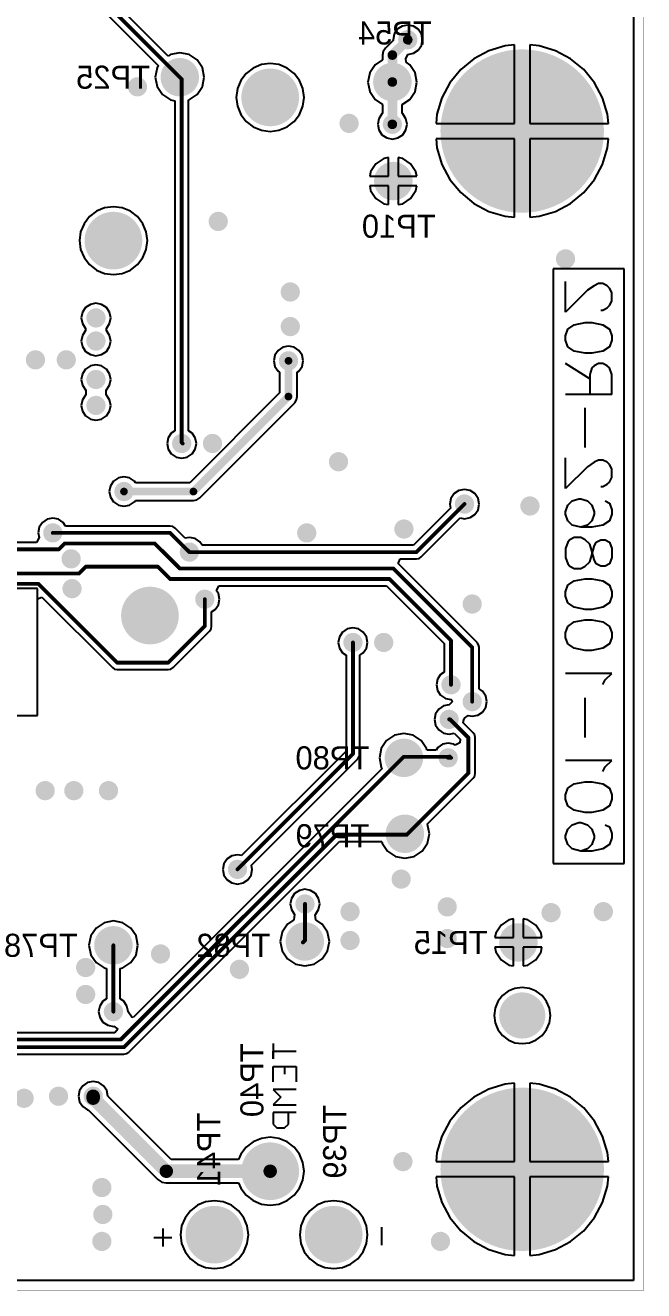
# Model space of a CAD drawing. Extents: x 384 to 458, y 85 to 260.
# Drawn here: x 442.2 to 458.27, y 209.59 to 242.49 of the extents above; entities that cross this region are included whole.
import ezdxf

# ---------------------------------------------------------------- set-up
doc = ezdxf.new("R2010")
doc.units = 0
for name, color, linetype in [('BOTTOMLAYER', 5, 'CONTINUOUS'), ('BOTTOMOVERLAY', 54, 'CONTINUOUS'), ('BOTTOMPASTE', 16, 'CONTINUOUS'), ('MECHANICAL1', 6, 'CONTINUOUS')]:
    doc.layers.add(name, color=color, linetype=linetype)

msp = doc.modelspace()

# ---------------------------------------------------------------- linework, layer by layer
at = {"layer": 'BOTTOMLAYER'}
for p, q in [((458.008, 252.097), (458.008, 209.846)), ((443.221, 243.881), (445.661, 241.441)), ((445.914, 241.693), (443.474, 244.133)), ((451.785, 242.263), (451.755, 242.117)), ((451.867, 242.387), (451.785, 242.263)), ((451.992, 242.47), (451.867, 242.387)), ((452.138, 242.499), (451.992, 242.47)), ((452.284, 242.47), (452.138, 242.499)), ((452.408, 242.387), (452.284, 242.47)), ((452.491, 242.263), (452.408, 242.387)), ((452.52, 242.117), (452.491, 242.263)), ((451.558, 241.897), (451.502, 241.814)), ((451.759, 242.098), (451.558, 241.897)), ((451.755, 242.117), (451.759, 242.098)), ((452.408, 241.846), (452.491, 241.97)), ((452.491, 241.97), (452.52, 242.117)), ((454.672, 241.959), (454.248, 241.83)), ((454.913, 241.983), (454.672, 241.959)), ((454.913, 239.942), (454.913, 241.983)), ((455.554, 241.959), (455.313, 241.983)), ((455.313, 241.983), (455.313, 239.942)), ((455.978, 241.83), (455.554, 241.959)), ((445.969, 241.73), (445.914, 241.693)), ((446.213, 241.779), (445.969, 241.73)), ((446.457, 241.73), (446.213, 241.779)), ((446.663, 241.592), (446.457, 241.73)), ((446.802, 241.385), (446.663, 241.592)), ((451.483, 241.598), (451.287, 241.467)), ((451.502, 241.814), (451.483, 241.717)), ((451.483, 241.717), (451.483, 241.598)), ((452.084, 241.621), (452.138, 241.734)), ((452.093, 241.531), (452.084, 241.621)), ((452.138, 241.734), (452.284, 241.763)), ((452.284, 241.763), (452.408, 241.846)), ((453.857, 241.621), (453.514, 241.34)), ((454.248, 241.83), (453.857, 241.621)), ((456.369, 241.621), (455.978, 241.83)), ((456.712, 241.34), (456.369, 241.621)), ((445.624, 241.385), (445.576, 241.142)), ((445.661, 241.441), (445.624, 241.385)), ((446.85, 241.142), (446.802, 241.385)), ((447.939, 241.241), (447.799, 241.058)), ((448.122, 241.381), (447.939, 241.241)), ((448.334, 241.469), (448.122, 241.381)), ((448.563, 241.499), (448.334, 241.469)), ((448.791, 241.469), (448.563, 241.499)), ((449.004, 241.381), (448.791, 241.469)), ((449.187, 241.241), (449.004, 241.381)), ((449.327, 241.058), (449.187, 241.241)), ((451.149, 241.26), (451.101, 241.017)), ((451.287, 241.467), (451.149, 241.26)), ((452.188, 241.467), (452.093, 241.531)), ((452.327, 241.26), (452.188, 241.467)), ((452.375, 241.017), (452.327, 241.26)), ((453.514, 241.34), (453.233, 240.998)), ((456.993, 240.998), (456.712, 241.34)), ((445.576, 241.142), (445.624, 240.898)), ((445.624, 240.898), (445.762, 240.691)), ((446.663, 240.691), (446.802, 240.898)), ((446.802, 240.898), (446.85, 241.142)), ((447.799, 241.058), (447.71, 240.845)), ((449.415, 240.845), (449.327, 241.058)), ((451.101, 241.017), (451.149, 240.773)), ((452.327, 240.773), (452.375, 241.017)), ((453.233, 240.998), (453.024, 240.607)), ((457.202, 240.607), (456.993, 240.998)), ((445.762, 240.691), (445.969, 240.553)), ((445.969, 240.553), (446.084, 240.53)), ((446.441, 240.55), (446.457, 240.553)), ((446.441, 231.948), (446.441, 240.55)), ((446.457, 240.553), (446.663, 240.691)), ((447.71, 240.845), (447.68, 240.617)), ((447.68, 240.617), (447.71, 240.388)), ((449.445, 240.617), (449.415, 240.845)), ((449.415, 240.388), (449.445, 240.617)), ((451.149, 240.773), (451.287, 240.566)), ((451.287, 240.566), (451.483, 240.435)), ((451.993, 240.435), (452.188, 240.566)), ((452.188, 240.566), (452.327, 240.773)), ((453.024, 240.607), (452.895, 240.183)), ((457.33, 240.183), (457.202, 240.607)), ((446.084, 240.53), (446.084, 231.948)), ((447.71, 240.388), (447.799, 240.175)), ((449.327, 240.175), (449.415, 240.388)), ((451.483, 240.435), (451.483, 240.197)), ((451.993, 240.197), (451.993, 240.435)), ((447.799, 240.175), (447.939, 239.993)), ((447.939, 239.993), (448.122, 239.852)), ((449.004, 239.852), (449.187, 239.993)), ((449.187, 239.993), (449.327, 240.175)), ((451.385, 240.063), (451.356, 239.917)), ((451.356, 239.917), (451.385, 239.77)), ((451.467, 240.187), (451.385, 240.063)), ((451.483, 240.197), (451.467, 240.187)), ((452.008, 240.187), (451.993, 240.197)), ((452.091, 240.063), (452.008, 240.187)), ((452.12, 239.917), (452.091, 240.063)), ((452.091, 239.77), (452.12, 239.917)), ((452.895, 240.183), (452.872, 239.942)), ((452.872, 239.942), (454.913, 239.942)), ((455.313, 239.942), (457.354, 239.942)), ((457.354, 239.942), (457.33, 240.183)), ((448.122, 239.852), (448.334, 239.764)), ((448.334, 239.764), (448.563, 239.734)), ((448.563, 239.734), (448.791, 239.764)), ((448.791, 239.764), (449.004, 239.852)), ((451.385, 239.77), (451.467, 239.646)), ((451.467, 239.646), (451.592, 239.563)), ((451.592, 239.563), (451.738, 239.534)), ((451.738, 239.534), (451.884, 239.563)), ((451.884, 239.563), (452.008, 239.646)), ((452.008, 239.646), (452.091, 239.77)), ((454.913, 239.542), (452.872, 239.542)), ((452.872, 239.542), (452.895, 239.301)), ((452.895, 239.301), (453.024, 238.876)), ((454.913, 237.5), (454.913, 239.542)), ((457.354, 239.542), (455.313, 239.542)), ((455.313, 239.542), (455.313, 237.5)), ((457.202, 238.876), (457.33, 239.301)), ((457.33, 239.301), (457.354, 239.542)), ((451.519, 239.03), (451.312, 238.892)), ((451.638, 239.054), (451.519, 239.03)), ((451.638, 238.567), (451.638, 239.054)), ((452.007, 239.03), (451.888, 239.054)), ((451.888, 239.054), (451.888, 238.567)), ((452.213, 238.892), (452.007, 239.03)), ((451.174, 238.685), (451.15, 238.567)), ((451.312, 238.892), (451.174, 238.685)), ((452.352, 238.685), (452.213, 238.892)), ((452.375, 238.567), (452.352, 238.685)), ((453.024, 238.876), (453.233, 238.486)), ((456.993, 238.486), (457.202, 238.876)), ((451.15, 238.567), (451.638, 238.567)), ((451.638, 238.317), (451.15, 238.317)), ((451.15, 238.317), (451.174, 238.198)), ((451.638, 237.829), (451.638, 238.317)), ((451.888, 238.567), (452.375, 238.567)), ((452.375, 238.317), (451.888, 238.317)), ((451.888, 238.317), (451.888, 237.829)), ((452.352, 238.198), (452.375, 238.317)), ((453.233, 238.486), (453.514, 238.143)), ((456.712, 238.143), (456.993, 238.486)), ((451.174, 238.198), (451.312, 237.991)), ((451.312, 237.991), (451.519, 237.853)), ((452.007, 237.853), (452.213, 237.991)), ((452.213, 237.991), (452.352, 238.198)), ((453.514, 238.143), (453.857, 237.862)), ((456.369, 237.862), (456.712, 238.143)), ((444.047, 237.656), (443.864, 237.516)), ((444.259, 237.744), (444.047, 237.656)), ((444.488, 237.774), (444.259, 237.744)), ((444.716, 237.744), (444.488, 237.774)), ((444.929, 237.656), (444.716, 237.744)), ((445.112, 237.516), (444.929, 237.656)), ((451.519, 237.853), (451.638, 237.829)), ((451.888, 237.829), (452.007, 237.853)), ((453.857, 237.862), (454.248, 237.653)), ((454.248, 237.653), (454.672, 237.524)), ((455.554, 237.524), (455.978, 237.653)), ((455.978, 237.653), (456.369, 237.862)), ((443.724, 237.333), (443.635, 237.12)), ((443.864, 237.516), (443.724, 237.333)), ((445.252, 237.333), (445.112, 237.516)), ((445.34, 237.12), (445.252, 237.333)), ((454.672, 237.524), (454.913, 237.5)), ((455.313, 237.5), (455.554, 237.524)), ((443.635, 237.12), (443.605, 236.892)), ((445.37, 236.892), (445.34, 237.12)), ((443.605, 236.892), (443.635, 236.663)), ((443.635, 236.663), (443.724, 236.45)), ((445.252, 236.45), (445.34, 236.663)), ((445.34, 236.663), (445.37, 236.892)), ((443.724, 236.45), (443.864, 236.268)), ((445.112, 236.268), (445.252, 236.45)), ((443.864, 236.268), (444.047, 236.127)), ((444.047, 236.127), (444.259, 236.039)), ((444.259, 236.039), (444.488, 236.009)), ((444.488, 236.009), (444.716, 236.039)), ((444.716, 236.039), (444.929, 236.127)), ((444.929, 236.127), (445.112, 236.268)), ((457.763, 236.156), (455.913, 236.156)), ((455.913, 236.156), (455.913, 220.692)), ((457.763, 220.692), (457.763, 236.156)), ((456.238, 235.031), (456.238, 235.831)), ((456.981, 235.716), (456.809, 235.602)), ((457.095, 235.773), (456.981, 235.716)), ((457.209, 235.773), (457.095, 235.773)), ((457.323, 235.716), (457.209, 235.773)), ((457.38, 235.659), (457.323, 235.716)), ((457.438, 235.545), (457.38, 235.659)), ((456.809, 235.602), (456.238, 235.031)), ((457.38, 235.202), (457.438, 235.316)), ((457.438, 235.316), (457.438, 235.545)), ((443.682, 235.028), (443.653, 234.882)), ((443.765, 235.152), (443.682, 235.028)), ((443.889, 235.235), (443.765, 235.152)), ((444.035, 235.264), (443.889, 235.235)), ((444.181, 235.235), (444.035, 235.264)), ((444.305, 235.152), (444.181, 235.235)), ((444.388, 235.028), (444.305, 235.152)), ((444.417, 234.882), (444.388, 235.028)), ((457.152, 235.088), (457.209, 235.088)), ((457.209, 235.088), (457.323, 235.145)), ((457.323, 235.145), (457.38, 235.202)), ((443.653, 234.882), (443.682, 234.735)), ((443.682, 234.735), (443.765, 234.611)), ((444.305, 234.611), (444.388, 234.735)), ((444.388, 234.735), (444.417, 234.882)), ((456.295, 234.591), (456.466, 234.705)), ((456.466, 234.705), (456.752, 234.762)), ((456.752, 234.762), (456.923, 234.762)), ((456.923, 234.762), (457.209, 234.705)), ((457.209, 234.705), (457.38, 234.591)), ((443.682, 234.428), (443.653, 234.282)), ((443.765, 234.552), (443.682, 234.428)), ((443.765, 234.611), (443.765, 234.552)), ((444.305, 234.552), (444.305, 234.611)), ((444.388, 234.428), (444.305, 234.552)), ((444.417, 234.282), (444.388, 234.428)), ((456.238, 234.419), (456.295, 234.591)), ((456.238, 234.305), (456.238, 234.419)), ((456.295, 234.134), (456.238, 234.305)), ((457.38, 234.591), (457.438, 234.419)), ((457.438, 234.305), (457.38, 234.134)), ((457.438, 234.419), (457.438, 234.305)), ((443.653, 234.282), (443.682, 234.135)), ((443.682, 234.135), (443.765, 234.011)), ((443.765, 234.011), (443.889, 233.928)), ((444.181, 233.928), (444.305, 234.011)), ((444.305, 234.011), (444.388, 234.135)), ((444.388, 234.135), (444.417, 234.282)), ((448.767, 234.037), (448.685, 233.913)), ((448.892, 234.12), (448.767, 234.037)), ((449.038, 234.149), (448.892, 234.12)), ((449.184, 234.12), (449.038, 234.149)), ((449.308, 234.037), (449.184, 234.12)), ((449.391, 233.913), (449.308, 234.037)), ((456.466, 234.02), (456.295, 234.134)), ((456.752, 233.962), (456.466, 234.02)), ((457.209, 234.02), (456.923, 233.962)), ((457.38, 234.134), (457.209, 234.02)), ((443.889, 233.928), (444.035, 233.899)), ((444.035, 233.664), (443.889, 233.635)), ((444.035, 233.899), (444.181, 233.928)), ((444.181, 233.635), (444.035, 233.664)), ((448.685, 233.913), (448.656, 233.767)), ((448.656, 233.767), (448.685, 233.62)), ((449.42, 233.767), (449.391, 233.913)), ((449.391, 233.62), (449.42, 233.767)), ((456.866, 233.294), (456.238, 233.694)), ((456.923, 233.962), (456.752, 233.962)), ((456.981, 233.637), (456.923, 233.58)), ((457.095, 233.694), (456.981, 233.637)), ((457.209, 233.694), (457.095, 233.694)), ((457.323, 233.637), (457.209, 233.694)), ((457.38, 233.58), (457.323, 233.637)), ((443.682, 233.428), (443.653, 233.282)), ((443.765, 233.552), (443.682, 233.428)), ((443.889, 233.635), (443.765, 233.552)), ((444.305, 233.552), (444.181, 233.635)), ((444.388, 233.428), (444.305, 233.552)), ((444.417, 233.282), (444.388, 233.428)), ((448.685, 233.62), (448.767, 233.496)), ((448.767, 233.496), (448.808, 233.469)), ((448.808, 233.469), (448.808, 232.932)), ((449.267, 233.469), (449.308, 233.496)), ((449.267, 232.837), (449.267, 233.469)), ((449.308, 233.496), (449.391, 233.62)), ((456.923, 233.58), (456.866, 233.408)), ((456.866, 233.408), (456.866, 232.894)), ((457.438, 233.408), (457.38, 233.58)), ((457.438, 232.894), (457.438, 233.408)), ((443.653, 233.282), (443.682, 233.135)), ((443.682, 233.135), (443.765, 233.011)), ((443.765, 233.011), (443.77, 233.008)), ((443.77, 233.008), (443.77, 232.881)), ((444.3, 233.008), (444.305, 233.011)), ((444.3, 232.881), (444.3, 233.008)), ((444.305, 233.011), (444.388, 233.135)), ((444.388, 233.135), (444.417, 233.282)), ((443.682, 232.753), (443.653, 232.607)), ((443.765, 232.877), (443.682, 232.753)), ((443.77, 232.881), (443.765, 232.877)), ((444.305, 232.877), (444.3, 232.881)), ((444.388, 232.753), (444.305, 232.877)), ((444.417, 232.607), (444.388, 232.753)), ((448.808, 232.932), (446.473, 230.596)), ((446.73, 230.204), (449.2, 232.674)), ((449.2, 232.674), (449.25, 232.749)), ((449.25, 232.749), (449.267, 232.837)), ((457.438, 232.894), (456.238, 232.894)), ((443.653, 232.607), (443.682, 232.46)), ((443.682, 232.46), (443.765, 232.336)), ((443.765, 232.336), (443.889, 232.253)), ((444.181, 232.253), (444.305, 232.336)), ((444.305, 232.336), (444.388, 232.46)), ((444.388, 232.46), (444.417, 232.607)), ((456.752, 231.512), (456.752, 232.54)), ((443.889, 232.253), (444.035, 232.224)), ((444.035, 232.224), (444.181, 232.253)), ((445.91, 231.763), (445.881, 231.617)), ((445.992, 231.887), (445.91, 231.763)), ((446.084, 231.948), (445.992, 231.887)), ((446.533, 231.887), (446.441, 231.948)), ((446.616, 231.763), (446.533, 231.887)), ((446.645, 231.617), (446.616, 231.763)), ((445.881, 231.617), (445.91, 231.47)), ((445.91, 231.47), (445.992, 231.346)), ((445.992, 231.346), (446.117, 231.263)), ((446.409, 231.263), (446.533, 231.346)), ((446.533, 231.346), (446.616, 231.47)), ((446.616, 231.47), (446.645, 231.617)), ((446.117, 231.263), (446.263, 231.234)), ((446.263, 231.234), (446.409, 231.263)), ((456.238, 230.443), (456.238, 231.243)), ((456.809, 231.014), (456.238, 230.443)), ((456.981, 231.129), (456.809, 231.014)), ((457.095, 231.186), (456.981, 231.129)), ((457.209, 231.186), (457.095, 231.186)), ((457.323, 231.129), (457.209, 231.186)), ((457.38, 231.072), (457.323, 231.129)), ((457.438, 230.957), (457.38, 231.072)), ((444.617, 230.72), (444.492, 230.637)), ((444.763, 230.749), (444.617, 230.72)), ((444.909, 230.72), (444.763, 230.749)), ((445.033, 230.637), (444.909, 230.72)), ((457.38, 230.615), (457.438, 230.729)), ((457.438, 230.729), (457.438, 230.957)), ((444.41, 230.513), (444.381, 230.367)), ((444.381, 230.367), (444.41, 230.22)), ((444.492, 230.637), (444.41, 230.513)), ((445.061, 230.596), (445.033, 230.637)), ((446.473, 230.596), (445.061, 230.596)), ((453.467, 230.395), (453.342, 230.312)), ((453.613, 230.424), (453.467, 230.395)), ((453.759, 230.395), (453.613, 230.424)), ((453.883, 230.312), (453.759, 230.395)), ((457.152, 230.5), (457.209, 230.5)), ((457.209, 230.5), (457.323, 230.557)), ((457.323, 230.557), (457.38, 230.615)), ((444.41, 230.22), (444.492, 230.096)), ((444.492, 230.096), (444.617, 230.013)), ((444.909, 230.013), (445.033, 230.096)), ((445.033, 230.096), (445.061, 230.137)), ((445.061, 230.137), (446.568, 230.137)), ((446.568, 230.137), (446.656, 230.155)), ((446.656, 230.155), (446.73, 230.204)), ((453.26, 230.188), (453.231, 230.042)), ((453.231, 230.042), (453.252, 229.933)), ((453.342, 230.312), (453.26, 230.188)), ((453.966, 230.188), (453.883, 230.312)), ((453.995, 230.042), (453.966, 230.188)), ((453.966, 229.895), (453.995, 230.042)), ((456.295, 230.009), (456.409, 230.123)), ((456.409, 230.123), (456.581, 230.18)), ((456.581, 230.18), (456.638, 230.18)), ((456.638, 230.18), (456.809, 230.123)), ((456.809, 230.123), (456.923, 230.009)), ((457.266, 230.123), (457.38, 230.066)), ((457.38, 230.066), (457.438, 229.895)), ((444.617, 230.013), (444.763, 229.984)), ((444.763, 229.984), (444.909, 230.013)), ((453.252, 229.933), (452.289, 228.97)), ((453.613, 229.659), (453.759, 229.688)), ((453.759, 229.688), (453.883, 229.771)), ((453.883, 229.771), (453.966, 229.895)), ((456.238, 229.838), (456.295, 230.009)), ((456.238, 229.78), (456.238, 229.838)), ((456.295, 229.609), (456.238, 229.78)), ((456.923, 230.009), (456.981, 229.838)), ((456.981, 229.78), (456.923, 229.609)), ((456.981, 229.838), (456.981, 229.78)), ((457.438, 229.78), (457.38, 229.609)), ((457.438, 229.895), (457.438, 229.78)), ((442.56, 229.438), (442.53, 229.292)), ((442.642, 229.562), (442.56, 229.438)), ((442.767, 229.645), (442.642, 229.562)), ((442.913, 229.674), (442.767, 229.645)), ((443.059, 229.645), (442.913, 229.674)), ((443.183, 229.562), (443.059, 229.645)), ((443.245, 229.47), (443.183, 229.562)), ((445.963, 229.47), (443.245, 229.47)), ((446.031, 229.456), (445.963, 229.47)), ((446.089, 229.418), (446.031, 229.456)), ((446.354, 229.152), (446.089, 229.418)), ((452.489, 228.665), (453.504, 229.681)), ((453.504, 229.681), (453.613, 229.659)), ((456.409, 229.495), (456.295, 229.609)), ((456.638, 229.438), (456.409, 229.495)), ((456.809, 229.495), (456.638, 229.438)), ((456.923, 229.438), (456.638, 229.438)), ((456.923, 229.609), (456.809, 229.495)), ((457.209, 229.495), (456.923, 229.438)), ((457.38, 229.609), (457.209, 229.495)), ((442.486, 229.044), (441.638, 229.044)), ((442.555, 229.171), (442.486, 229.044)), ((442.53, 229.292), (442.555, 229.171)), ((446.463, 229.174), (446.354, 229.152)), ((446.609, 229.145), (446.463, 229.174)), ((446.733, 229.062), (446.609, 229.145)), ((446.795, 228.97), (446.733, 229.062)), ((456.295, 229.055), (456.238, 228.883)), ((456.352, 229.112), (456.295, 229.055)), ((456.466, 229.169), (456.352, 229.112)), ((456.638, 229.169), (456.466, 229.169)), ((456.752, 229.112), (456.638, 229.169)), ((456.866, 228.998), (456.752, 229.112)), ((456.981, 228.941), (457.038, 229.055)), ((457.038, 229.055), (457.152, 229.112)), ((457.152, 229.112), (457.266, 229.112)), ((457.266, 229.112), (457.38, 229.055)), ((457.38, 229.055), (457.438, 228.883)), ((452.289, 228.97), (446.795, 228.97)), ((456.238, 228.883), (456.238, 228.655)), ((456.923, 228.826), (456.866, 228.998)), ((456.866, 228.541), (456.923, 228.712)), ((456.923, 228.712), (456.981, 228.941)), ((456.981, 228.598), (456.923, 228.826)), ((457.438, 228.883), (457.438, 228.655)), ((451.896, 228.486), (451.898, 228.514)), ((453.939, 226.443), (451.896, 228.486)), ((451.898, 228.514), (451.937, 228.613)), ((451.937, 228.613), (452.363, 228.613)), ((452.363, 228.613), (452.431, 228.627)), ((452.431, 228.627), (452.489, 228.665)), ((456.238, 228.655), (456.295, 228.484)), ((456.295, 228.484), (456.352, 228.426)), ((456.352, 228.426), (456.466, 228.369)), ((456.638, 228.369), (456.752, 228.426)), ((456.752, 228.426), (456.866, 228.541)), ((457.038, 228.484), (456.981, 228.598)), ((457.152, 228.426), (457.038, 228.484)), ((457.266, 228.426), (457.152, 228.426)), ((457.38, 228.484), (457.266, 228.426)), ((457.438, 228.655), (457.38, 228.484)), ((456.295, 227.929), (456.466, 228.044)), ((456.466, 228.369), (456.638, 228.369)), ((456.466, 228.044), (456.752, 228.101)), ((456.752, 228.101), (456.923, 228.101)), ((456.923, 228.101), (457.209, 228.044)), ((457.209, 228.044), (457.38, 227.929)), ((442.513, 227.842), (440.313, 227.842)), ((442.513, 224.542), (442.513, 227.842)), ((447.167, 227.786), (447.23, 227.913)), ((447.216, 227.713), (447.167, 227.786)), ((447.245, 227.567), (447.216, 227.713)), ((447.23, 227.913), (451.589, 227.913)), ((451.589, 227.913), (453.084, 226.418)), ((456.238, 227.758), (456.295, 227.929)), ((456.238, 227.644), (456.238, 227.758)), ((457.38, 227.929), (457.438, 227.758)), ((457.438, 227.758), (457.438, 227.644)), ((442.513, 227.573), (442.63, 227.622)), ((442.513, 224.542), (442.513, 227.573)), ((442.63, 227.622), (444.462, 225.79)), ((447.133, 227.296), (447.216, 227.42)), ((447.216, 227.42), (447.245, 227.567)), ((456.295, 227.472), (456.238, 227.644)), ((456.466, 227.358), (456.295, 227.472)), ((457.38, 227.472), (457.209, 227.358)), ((457.438, 227.644), (457.38, 227.472)), ((447.041, 227.235), (447.133, 227.296)), ((447.041, 226.867), (447.041, 227.235)), ((456.752, 227.301), (456.466, 227.358)), ((456.923, 227.301), (456.752, 227.301)), ((457.209, 227.358), (456.923, 227.301)), ((446.039, 225.79), (446.989, 226.74)), ((446.989, 226.74), (447.028, 226.798)), ((446.989, 226.74), (446.989, 226.74)), ((447.028, 226.798), (447.041, 226.867)), ((450.567, 226.795), (450.442, 226.712)), ((450.713, 226.824), (450.567, 226.795)), ((450.859, 226.795), (450.713, 226.824)), ((450.983, 226.712), (450.859, 226.795)), ((456.238, 226.69), (456.295, 226.861)), ((456.295, 226.861), (456.466, 226.975)), ((456.466, 226.975), (456.752, 227.032)), ((456.752, 227.032), (456.923, 227.032)), ((456.923, 227.032), (457.209, 226.975)), ((457.209, 226.975), (457.38, 226.861)), ((457.38, 226.861), (457.438, 226.69)), ((450.36, 226.588), (450.33, 226.442)), ((450.33, 226.442), (450.36, 226.295)), ((450.442, 226.712), (450.36, 226.588)), ((451.066, 226.588), (450.983, 226.712)), ((451.095, 226.442), (451.066, 226.588)), ((451.066, 226.295), (451.095, 226.442)), ((453.084, 226.418), (453.084, 225.673)), ((453.978, 226.385), (453.939, 226.443)), ((456.238, 226.575), (456.238, 226.69)), ((456.295, 226.404), (456.238, 226.575)), ((456.466, 226.29), (456.295, 226.404)), ((457.38, 226.404), (457.209, 226.29)), ((457.438, 226.575), (457.38, 226.404)), ((457.438, 226.69), (457.438, 226.575)), ((450.36, 226.295), (450.442, 226.171)), ((450.442, 226.171), (450.534, 226.11)), ((450.534, 226.11), (450.534, 223.616)), ((450.891, 226.11), (450.983, 226.171)), ((450.891, 223.542), (450.891, 226.11)), ((450.983, 226.171), (451.066, 226.295)), ((453.991, 226.317), (453.978, 226.385)), ((453.991, 225.236), (453.991, 226.317)), ((456.752, 226.233), (456.466, 226.29)), ((456.923, 226.233), (456.752, 226.233)), ((457.209, 226.29), (456.923, 226.233)), ((444.462, 225.79), (444.52, 225.752)), ((444.52, 225.752), (444.588, 225.738)), ((444.588, 225.738), (445.913, 225.738)), ((445.913, 225.738), (445.981, 225.752)), ((445.981, 225.752), (446.039, 225.79)), ((452.91, 225.488), (452.881, 225.342)), ((452.992, 225.612), (452.91, 225.488)), ((453.084, 225.673), (452.992, 225.612)), ((457.438, 225.638), (456.238, 225.638)), ((457.209, 225.353), (457.266, 225.467)), ((457.266, 225.467), (457.438, 225.638)), ((452.881, 225.342), (452.91, 225.195)), ((452.91, 225.195), (452.992, 225.071)), ((454.083, 225.174), (453.991, 225.236)), ((454.166, 225.05), (454.083, 225.174)), ((453.067, 224.795), (452.942, 224.712)), ((452.992, 225.071), (453.117, 224.988)), ((453.213, 224.824), (453.067, 224.795)), ((453.117, 224.988), (453.263, 224.959)), ((453.297, 224.903), (453.213, 224.824)), ((453.263, 224.959), (453.297, 224.903)), ((454.083, 224.634), (454.166, 224.758)), ((454.195, 224.904), (454.166, 225.05)), ((454.166, 224.758), (454.195, 224.904)), ((456.752, 223.97), (456.752, 224.999)), ((440.613, 224.542), (442.513, 224.542)), ((440.613, 224.542), (442.513, 224.542)), ((452.86, 224.588), (452.83, 224.442)), ((452.83, 224.442), (452.86, 224.295)), ((452.942, 224.712), (452.86, 224.588)), ((453.578, 224.354), (453.595, 224.442)), ((453.594, 224.446), (453.616, 224.478)), ((453.595, 224.442), (453.594, 224.446)), ((453.616, 224.478), (453.704, 224.543)), ((453.704, 224.543), (453.813, 224.522)), ((453.813, 224.522), (453.959, 224.551)), ((453.959, 224.551), (454.083, 224.634)), ((452.86, 224.295), (452.942, 224.171)), ((452.942, 224.171), (453.067, 224.088)), ((453.839, 224.093), (453.578, 224.354)), ((453.878, 224.035), (453.839, 224.093)), ((451.587, 223.892), (451.449, 223.685)), ((451.794, 224.03), (451.587, 223.892)), ((452.038, 224.079), (451.794, 224.03)), ((452.282, 224.03), (452.038, 224.079)), ((452.488, 223.892), (452.282, 224.03)), ((452.627, 223.685), (452.488, 223.892)), ((453.042, 223.795), (452.917, 223.712)), ((453.188, 223.824), (453.042, 223.795)), ((453.067, 224.088), (453.213, 224.059)), ((453.334, 223.795), (453.188, 223.824)), ((453.213, 224.059), (453.342, 224.085)), ((453.369, 223.772), (453.334, 223.795)), ((453.342, 224.085), (453.503, 223.925)), ((453.492, 223.831), (453.369, 223.772)), ((453.503, 223.925), (453.492, 223.831)), ((453.891, 223.967), (453.878, 224.035)), ((453.891, 223.042), (453.891, 223.967)), ((450.534, 223.616), (447.821, 220.902)), ((450.839, 223.415), (450.878, 223.473)), ((450.878, 223.473), (450.891, 223.542)), ((451.449, 223.685), (451.401, 223.442)), ((451.401, 223.442), (451.449, 223.198)), ((452.635, 223.645), (452.627, 223.685)), ((452.873, 223.645), (452.635, 223.645)), ((452.917, 223.712), (452.873, 223.645)), ((451.473, 223.162), (445.003, 216.692)), ((448.074, 220.65), (450.839, 223.415)), ((451.449, 223.198), (451.473, 223.162)), ((457.438, 223.376), (456.238, 223.376)), ((457.209, 223.09), (457.266, 223.205)), ((457.266, 223.205), (457.438, 223.376)), ((452.645, 221.721), (453.839, 222.915)), ((453.839, 222.915), (453.878, 222.973)), ((453.878, 222.973), (453.891, 223.042)), ((456.466, 222.765), (456.752, 222.822)), ((456.752, 222.822), (456.923, 222.822)), ((456.923, 222.822), (457.209, 222.765)), ((456.238, 222.479), (456.295, 222.651)), ((456.238, 222.365), (456.238, 222.479)), ((456.295, 222.651), (456.466, 222.765)), ((457.209, 222.765), (457.38, 222.651)), ((457.38, 222.651), (457.438, 222.479)), ((457.438, 222.479), (457.438, 222.365)), ((456.295, 222.194), (456.238, 222.365)), ((456.466, 222.079), (456.295, 222.194)), ((457.38, 222.194), (457.209, 222.079)), ((457.438, 222.365), (457.38, 222.194)), ((456.752, 222.022), (456.466, 222.079)), ((456.923, 222.022), (456.752, 222.022)), ((457.209, 222.079), (456.923, 222.022)), ((452.652, 221.71), (452.645, 221.721)), ((452.7, 221.467), (452.652, 221.71)), ((452.652, 221.223), (452.7, 221.467)), ((456.238, 221.417), (456.295, 221.588)), ((456.295, 221.588), (456.409, 221.702)), ((456.409, 221.702), (456.581, 221.759)), ((456.581, 221.759), (456.638, 221.759)), ((456.638, 221.759), (456.809, 221.702)), ((456.809, 221.702), (456.923, 221.588)), ((456.923, 221.588), (456.981, 221.417)), ((457.266, 221.702), (457.38, 221.645)), ((457.38, 221.645), (457.438, 221.474)), ((457.438, 221.474), (457.438, 221.359)), ((444.889, 215.79), (450.362, 221.263)), ((450.362, 221.263), (451.466, 221.263)), ((451.466, 221.263), (451.474, 221.223)), ((451.474, 221.223), (451.612, 221.016)), ((452.513, 221.016), (452.652, 221.223)), ((456.238, 221.359), (456.238, 221.417)), ((456.295, 221.188), (456.238, 221.359)), ((456.409, 221.074), (456.295, 221.188)), ((456.923, 221.188), (456.809, 221.074)), ((456.981, 221.359), (456.923, 221.188)), ((456.981, 221.417), (456.981, 221.359)), ((457.38, 221.188), (457.209, 221.074)), ((457.438, 221.359), (457.38, 221.188)), ((447.442, 220.812), (447.36, 220.688)), ((447.567, 220.895), (447.442, 220.812)), ((447.713, 220.924), (447.567, 220.895)), ((447.821, 220.902), (447.713, 220.924)), ((451.612, 221.016), (451.819, 220.878)), ((451.819, 220.878), (452.063, 220.829)), ((452.063, 220.829), (452.307, 220.878)), ((452.307, 220.878), (452.513, 221.016)), ((456.638, 221.017), (456.409, 221.074)), ((456.809, 221.074), (456.638, 221.017)), ((456.923, 221.017), (456.638, 221.017)), ((457.209, 221.074), (456.923, 221.017)), ((447.36, 220.688), (447.33, 220.542)), ((447.33, 220.542), (447.36, 220.395)), ((448.066, 220.395), (448.095, 220.542)), ((448.095, 220.542), (448.074, 220.65)), ((455.913, 220.692), (457.763, 220.692)), ((447.36, 220.395), (447.442, 220.271)), ((447.442, 220.271), (447.567, 220.188)), ((447.567, 220.188), (447.713, 220.159)), ((447.713, 220.159), (447.859, 220.188)), ((447.859, 220.188), (447.983, 220.271)), ((447.983, 220.271), (448.066, 220.395)), ((449.197, 219.912), (449.114, 219.788)), ((449.321, 219.995), (449.197, 219.912)), ((449.467, 220.024), (449.321, 219.995)), ((449.613, 219.995), (449.467, 220.024)), ((449.737, 219.912), (449.613, 219.995)), ((449.82, 219.788), (449.737, 219.912)), ((449.114, 219.788), (449.085, 219.642)), ((449.085, 219.642), (449.114, 219.495)), ((449.114, 219.495), (449.197, 219.371)), ((449.737, 219.371), (449.82, 219.495)), ((449.849, 219.642), (449.82, 219.788)), ((449.82, 219.495), (449.849, 219.642)), ((444.488, 219.204), (444.244, 219.155)), ((444.732, 219.155), (444.488, 219.204)), ((449.18, 219.229), (449.012, 219.117)), ((449.197, 219.368), (449.18, 219.229)), ((449.197, 219.371), (449.197, 219.368)), ((449.735, 219.363), (449.737, 219.371)), ((449.75, 219.227), (449.735, 219.363)), ((449.913, 219.117), (449.75, 219.227)), ((454.769, 219.23), (454.562, 219.092)), ((454.888, 219.254), (454.769, 219.23)), ((454.888, 218.767), (454.888, 219.254)), ((455.257, 219.23), (455.138, 219.254)), ((455.138, 219.254), (455.138, 218.767)), ((455.463, 219.092), (455.257, 219.23)), ((444.037, 219.017), (443.899, 218.81)), ((444.244, 219.155), (444.037, 219.017)), ((444.938, 219.017), (444.732, 219.155)), ((445.077, 218.81), (444.938, 219.017)), ((448.874, 218.91), (448.826, 218.667)), ((449.012, 219.117), (448.874, 218.91)), ((450.052, 218.91), (449.913, 219.117)), ((450.1, 218.667), (450.052, 218.91)), ((454.424, 218.885), (454.4, 218.767)), ((454.562, 219.092), (454.424, 218.885)), ((455.602, 218.885), (455.463, 219.092)), ((455.625, 218.767), (455.602, 218.885)), ((443.899, 218.81), (443.851, 218.567)), ((443.851, 218.567), (443.899, 218.323)), ((445.125, 218.567), (445.077, 218.81)), ((445.077, 218.323), (445.125, 218.567)), ((448.826, 218.667), (448.874, 218.423)), ((450.052, 218.423), (450.1, 218.667)), ((454.4, 218.767), (454.888, 218.767)), ((454.888, 218.517), (454.4, 218.517)), ((454.4, 218.517), (454.424, 218.398)), ((454.888, 218.029), (454.888, 218.517)), ((455.138, 218.767), (455.625, 218.767)), ((455.625, 218.517), (455.138, 218.517)), ((455.138, 218.517), (455.138, 218.029)), ((455.602, 218.398), (455.625, 218.517)), ((443.899, 218.323), (444.037, 218.116)), ((444.938, 218.116), (445.077, 218.323)), ((448.874, 218.423), (449.012, 218.216)), ((449.012, 218.216), (449.219, 218.078)), ((449.707, 218.078), (449.913, 218.216)), ((449.913, 218.216), (450.052, 218.423)), ((454.424, 218.398), (454.562, 218.191)), ((454.562, 218.191), (454.769, 218.053)), ((455.257, 218.053), (455.463, 218.191)), ((455.463, 218.191), (455.602, 218.398)), ((444.037, 218.116), (444.244, 217.978)), ((444.244, 217.978), (444.309, 217.965)), ((444.309, 217.965), (444.309, 217.173)), ((444.666, 217.965), (444.732, 217.978)), ((444.666, 217.173), (444.666, 217.965)), ((444.732, 217.978), (444.938, 218.116)), ((449.219, 218.078), (449.463, 218.029)), ((449.463, 218.029), (449.707, 218.078)), ((454.769, 218.053), (454.888, 218.029)), ((455.138, 218.029), (455.257, 218.053)), ((454.596, 217.259), (454.48, 217.107)), ((454.747, 217.375), (454.596, 217.259)), ((454.924, 217.448), (454.747, 217.375)), ((455.113, 217.473), (454.924, 217.448)), ((455.302, 217.448), (455.113, 217.473)), ((455.478, 217.375), (455.302, 217.448)), ((455.63, 217.259), (455.478, 217.375)), ((455.746, 217.107), (455.63, 217.259)), ((444.135, 216.988), (444.105, 216.842)), ((444.217, 217.112), (444.135, 216.988)), ((444.309, 217.173), (444.217, 217.112)), ((444.758, 217.112), (444.666, 217.173)), ((444.841, 216.988), (444.758, 217.112)), ((444.87, 216.842), (444.841, 216.988)), ((454.407, 216.931), (454.382, 216.742)), ((454.48, 217.107), (454.407, 216.931)), ((455.819, 216.931), (455.746, 217.107)), ((455.844, 216.742), (455.819, 216.931)), ((444.105, 216.842), (444.135, 216.695)), ((444.135, 216.695), (444.217, 216.571)), ((444.217, 216.571), (444.342, 216.488)), ((444.868, 216.833), (444.87, 216.842)), ((444.971, 216.695), (444.868, 216.833)), ((445.003, 216.692), (444.971, 216.695)), ((454.382, 216.742), (454.407, 216.552)), ((454.407, 216.552), (454.48, 216.376)), ((455.746, 216.376), (455.819, 216.552)), ((455.819, 216.552), (455.844, 216.742)), ((444.521, 216.295), (440.462, 216.295)), ((444.342, 216.488), (444.488, 216.459)), ((444.488, 216.459), (444.497, 216.461)), ((444.497, 216.461), (444.602, 216.383)), ((444.602, 216.383), (444.521, 216.295)), ((454.48, 216.376), (454.596, 216.225)), ((454.596, 216.225), (454.747, 216.108)), ((455.478, 216.108), (455.63, 216.225)), ((455.63, 216.225), (455.746, 216.376)), ((454.747, 216.108), (454.924, 216.035)), ((454.924, 216.035), (455.113, 216.01)), ((455.113, 216.01), (455.302, 216.035)), ((455.302, 216.035), (455.478, 216.108)), ((440.263, 215.738), (444.763, 215.738)), ((444.763, 215.738), (444.831, 215.752)), ((444.831, 215.752), (444.889, 215.79)), ((443.692, 214.912), (443.61, 214.788)), ((443.817, 214.995), (443.692, 214.912)), ((443.963, 215.024), (443.817, 214.995)), ((444.109, 214.995), (443.963, 215.024)), ((444.233, 214.912), (444.109, 214.995)), ((444.316, 214.788), (444.233, 214.912)), ((454.672, 214.959), (454.248, 214.83)), ((454.913, 214.983), (454.672, 214.959)), ((454.913, 212.942), (454.913, 214.983)), ((455.554, 214.959), (455.313, 214.983)), ((455.313, 214.983), (455.313, 212.942)), ((455.978, 214.83), (455.554, 214.959)), ((443.61, 214.788), (443.58, 214.642)), ((443.58, 214.642), (443.61, 214.495)), ((444.345, 214.642), (444.316, 214.788)), ((445.99, 212.997), (444.345, 214.642)), ((453.857, 214.621), (453.514, 214.34)), ((454.248, 214.83), (453.857, 214.621)), ((456.369, 214.621), (455.978, 214.83)), ((456.712, 214.34), (456.369, 214.621)), ((443.61, 214.495), (443.692, 214.371)), ((443.692, 214.371), (443.817, 214.288)), ((443.817, 214.288), (443.838, 214.284)), ((443.838, 214.284), (445.647, 212.475)), ((453.514, 214.34), (453.233, 213.998)), ((456.993, 213.998), (456.712, 214.34)), ((453.233, 213.998), (453.024, 213.607)), ((457.202, 213.607), (456.993, 213.998)), ((448.563, 213.574), (448.334, 213.544)), ((448.791, 213.544), (448.563, 213.574)), ((453.024, 213.607), (452.895, 213.183)), ((457.33, 213.183), (457.202, 213.607)), ((447.939, 213.316), (447.799, 213.133)), ((448.122, 213.456), (447.939, 213.316)), ((448.334, 213.544), (448.122, 213.456)), ((449.004, 213.456), (448.791, 213.544)), ((449.187, 213.316), (449.004, 213.456)), ((449.327, 213.133), (449.187, 213.316)), ((447.742, 212.997), (445.99, 212.997)), ((447.799, 213.133), (447.742, 212.997)), ((449.415, 212.92), (449.327, 213.133)), ((449.445, 212.692), (449.415, 212.92)), ((452.895, 213.183), (452.872, 212.942)), ((452.872, 212.942), (454.913, 212.942)), ((455.313, 212.942), (457.354, 212.942)), ((457.354, 212.942), (457.33, 213.183)), ((449.415, 212.463), (449.445, 212.692)), ((445.647, 212.475), (445.746, 212.409)), ((445.746, 212.409), (445.863, 212.386)), ((445.863, 212.386), (447.742, 212.386)), ((447.742, 212.386), (447.799, 212.25)), ((447.799, 212.25), (447.939, 212.068)), ((449.187, 212.068), (449.327, 212.25)), ((449.327, 212.25), (449.415, 212.463)), ((454.913, 212.542), (452.872, 212.542)), ((452.872, 212.542), (452.895, 212.301)), ((452.895, 212.301), (453.024, 211.876)), ((454.913, 210.5), (454.913, 212.542)), ((457.354, 212.542), (455.313, 212.542)), ((455.313, 212.542), (455.313, 210.5)), ((457.202, 211.876), (457.33, 212.301)), ((457.33, 212.301), (457.354, 212.542)), ((447.113, 211.924), (446.884, 211.894)), ((447.341, 211.894), (447.113, 211.924)), ((447.939, 212.068), (448.122, 211.927)), ((448.122, 211.927), (448.334, 211.839)), ((448.791, 211.839), (449.004, 211.927)), ((449.004, 211.927), (449.187, 212.068)), ((450.213, 211.924), (449.984, 211.894)), ((450.441, 211.894), (450.213, 211.924)), ((446.489, 211.666), (446.349, 211.483)), ((446.672, 211.806), (446.489, 211.666)), ((446.884, 211.894), (446.672, 211.806)), ((447.554, 211.806), (447.341, 211.894)), ((447.737, 211.666), (447.554, 211.806)), ((447.877, 211.483), (447.737, 211.666)), ((448.334, 211.839), (448.563, 211.809)), ((448.563, 211.809), (448.791, 211.839)), ((449.589, 211.666), (449.449, 211.483)), ((449.772, 211.806), (449.589, 211.666)), ((449.984, 211.894), (449.772, 211.806)), ((450.654, 211.806), (450.441, 211.894)), ((450.837, 211.666), (450.654, 211.806)), ((450.977, 211.483), (450.837, 211.666)), ((453.024, 211.876), (453.233, 211.486)), ((456.993, 211.486), (457.202, 211.876)), ((446.26, 211.27), (446.23, 211.042)), ((446.349, 211.483), (446.26, 211.27)), ((447.965, 211.27), (447.877, 211.483)), ((447.995, 211.042), (447.965, 211.27)), ((449.36, 211.27), (449.33, 211.042)), ((449.449, 211.483), (449.36, 211.27)), ((451.065, 211.27), (450.977, 211.483)), ((451.095, 211.042), (451.065, 211.27)), ((453.233, 211.486), (453.514, 211.143)), ((456.712, 211.143), (456.993, 211.486)), ((446.23, 211.042), (446.26, 210.813)), ((447.965, 210.813), (447.995, 211.042)), ((449.33, 211.042), (449.36, 210.813)), ((451.065, 210.813), (451.095, 211.042)), ((453.514, 211.143), (453.857, 210.862)), ((456.369, 210.862), (456.712, 211.143)), ((446.26, 210.813), (446.349, 210.6)), ((447.877, 210.6), (447.965, 210.813)), ((449.36, 210.813), (449.449, 210.6)), ((450.977, 210.6), (451.065, 210.813)), ((453.857, 210.862), (454.248, 210.653)), ((454.248, 210.653), (454.672, 210.524)), ((455.554, 210.524), (455.978, 210.653)), ((455.978, 210.653), (456.369, 210.862)), ((446.349, 210.6), (446.489, 210.418)), ((446.489, 210.418), (446.672, 210.277)), ((446.672, 210.277), (446.884, 210.189)), ((447.341, 210.189), (447.554, 210.277)), ((447.554, 210.277), (447.737, 210.418)), ((447.737, 210.418), (447.877, 210.6)), ((449.449, 210.6), (449.589, 210.418)), ((449.589, 210.418), (449.772, 210.277)), ((449.772, 210.277), (449.984, 210.189)), ((450.441, 210.189), (450.654, 210.277)), ((450.654, 210.277), (450.837, 210.418)), ((450.837, 210.418), (450.977, 210.6)), ((454.672, 210.524), (454.913, 210.5)), ((455.313, 210.5), (455.554, 210.524)), ((446.884, 210.189), (447.113, 210.159)), ((447.113, 210.159), (447.341, 210.189)), ((449.984, 210.189), (450.213, 210.159)), ((450.213, 210.159), (450.441, 210.189)), ((458.008, 209.846), (438.74, 209.846))]:
    msp.add_line(p, q, dxfattribs=at)
for points, const_width in [([(443.113, 244.242), (446.213, 241.142)], 0.1), ([(451.738, 241.717), (452.138, 242.117)], 0.25), ([(451.738, 241.017), (451.738, 241.717)], 0.25), ([(446.213, 241.142), (446.263, 241.092)], 0.1), ([(446.263, 231.642), (446.263, 241.092)], 0.1), ([(451.738, 239.917), (451.738, 241.017)], 0.25), ([(449.038, 232.837), (449.038, 233.767)], 0.2), ([(446.568, 230.367), (449.038, 232.837)], 0.2), ([(446.263, 231.642), (446.288, 231.617)], 0.1), ([(444.763, 230.367), (446.568, 230.367)], 0.2), ([(452.363, 228.792), (453.613, 230.042)], 0.1), ([(442.913, 229.292), (445.963, 229.292)], 0.1), ([(443.071, 228.865), (443.224, 229.017)], 0.1), ([(443.224, 229.017), (445.562, 229.017)], 0.1), ([(445.562, 229.017), (446.213, 228.367)], 0.1), ([(445.963, 229.292), (446.463, 228.792)], 0.1), ([(441.564, 228.865), (443.071, 228.865)], 0.1), ([(446.463, 228.792), (452.363, 228.792)], 0.1), ([(443.594, 228.237), (443.768, 228.412)], 0.1), ([(443.768, 228.412), (445.643, 228.412)], 0.1), ([(445.643, 228.412), (445.963, 228.092)], 0.1), ([(446.213, 228.367), (451.763, 228.367)], 0.1), ([(451.763, 228.367), (453.813, 226.317)], 0.1), ([(441.817, 228.237), (443.594, 228.237)], 0.1), ([(445.963, 228.092), (451.663, 228.092)], 0.1), ([(451.663, 228.092), (453.263, 226.492)], 0.1), ([(439.563, 227.967), (442.538, 227.967)], 0.1), ([(442.538, 227.967), (444.588, 225.917)], 0.1), ([(446.863, 226.867), (446.863, 227.567)], 0.1), ([(445.913, 225.917), (446.863, 226.867)], 0.1), ([(450.713, 223.542), (450.713, 226.442)], 0.1), ([(453.263, 225.342), (453.263, 226.492)], 0.1), ([(453.813, 224.904), (453.813, 226.317)], 0.1), ([(444.588, 225.917), (445.913, 225.917)], 0.1), ([(453.213, 224.442), (453.238, 224.442)], 0.1), ([(453.238, 224.442), (453.713, 223.967)], 0.1), ([(453.713, 223.042), (453.713, 223.967)], 0.1), ([(444.68, 216.117), (452.03, 223.467)], 0.1), ([(447.713, 220.542), (450.713, 223.542)], 0.1), ([(452.03, 223.467), (453.163, 223.467)], 0.1), ([(453.163, 223.467), (453.188, 223.442)], 0.1), ([(453.188, 223.442), (453.225, 223.479)], 0.1), ([(453.188, 223.442), (453.263, 223.442)], 0.1), ([(453.225, 223.479), (453.263, 223.442)], 0.1), ([(452.113, 221.442), (453.713, 223.042)], 0.1), ([(444.763, 215.917), (450.288, 221.442)], 0.1), ([(450.288, 221.442), (452.113, 221.442)], 0.1), ([(449.467, 218.696), (449.467, 219.642)], 0.1), ([(444.488, 216.842), (444.488, 218.567)], 0.1), ([(449.413, 218.642), (449.467, 218.696)], 0.1), ([(440.263, 215.917), (444.763, 215.917)], 0.1), ([(440.388, 216.117), (444.68, 216.117)], 0.1), ([(443.963, 214.592), (443.963, 214.642)], 0.35), ([(443.963, 214.592), (445.863, 212.692)], 0.35), ([(445.863, 212.692), (448.563, 212.692)], 0.35)]:
    msp.add_lwpolyline(points, dxfattribs=dict(at, const_width=const_width))
for points, const_width in [([(452.013, 242.117, 1), (452.263, 242.117, 1)], 0.25), ([(452.075, 242.117, 1), (452.2, 242.117, 1)], 0.125), ([(454.05, 239.742, 1), (456.175, 239.742, 1)], 2.125), ([(445.963, 241.142, 1), (446.463, 241.142, 1)], 0.5), ([(451.675, 241.717, 1), (451.8, 241.717, 1)], 0.125), ([(451.675, 241.717, 1), (451.8, 241.717, 1)], 0.125), ([(448.188, 240.617, 1), (448.938, 240.617, 1)], 0.75), ([(451.488, 241.017, 1), (451.988, 241.017, 1)], 0.5), ([(444.988, 240.892, 1), (445.238, 240.892, 1)], 0.25), ([(446.188, 241.142, 1), (446.238, 241.142, 1)], 0.05), ([(446.188, 241.142, 1), (446.238, 241.142, 1)], 0.05), ([(446.238, 241.092, 1), (446.288, 241.092, 1)], 0.05), ([(446.238, 241.092, 1), (446.288, 241.092, 1)], 0.05), ([(451.675, 241.017, 1), (451.8, 241.017, 1)], 0.125), ([(451.675, 241.017, 1), (451.8, 241.017, 1)], 0.125), ([(450.488, 239.942, 1), (450.738, 239.942, 1)], 0.25), ([(451.613, 239.917, 1), (451.863, 239.917, 1)], 0.25), ([(451.675, 239.917, 1), (451.8, 239.917, 1)], 0.125), ([(451.513, 238.442, 1), (452.013, 238.442, 1)], 0.5), ([(444.113, 236.892, 1), (444.863, 236.892, 1)], 0.75), ([(447.088, 237.392, 1), (447.338, 237.392, 1)], 0.25), ([(456.113, 236.417, 1), (456.363, 236.417, 1)], 0.25), ([(448.96, 235.557, 1), (449.21, 235.557, 1)], 0.25), ([(443.91, 234.882, 1), (444.16, 234.882, 1)], 0.25), ([(448.96, 234.657, 1), (449.21, 234.657, 1)], 0.25), ([(443.91, 234.282, 1), (444.16, 234.282, 1)], 0.25), ([(442.338, 233.792, 1), (442.588, 233.792, 1)], 0.25), ([(443.138, 233.792, 1), (443.388, 233.792, 1)], 0.25), ([(448.913, 233.767, 1), (449.163, 233.767, 1)], 0.25), ([(448.988, 233.767, 1), (449.088, 233.767, 1)], 0.1), ([(443.91, 233.282, 1), (444.16, 233.282, 1)], 0.25), ([(443.91, 232.607, 1), (444.16, 232.607, 1)], 0.25), ([(448.988, 232.837, 1), (449.088, 232.837, 1)], 0.1), ([(448.988, 232.837, 1), (449.088, 232.837, 1)], 0.1), ([(446.138, 231.617, 1), (446.388, 231.617, 1)], 0.25), ([(446.238, 231.642, 1), (446.288, 231.642, 1)], 0.05), ([(446.238, 231.642, 1), (446.288, 231.642, 1)], 0.05), ([(446.263, 231.617, 1), (446.313, 231.617, 1)], 0.05), ([(446.938, 231.617, 1), (447.188, 231.617, 1)], 0.25), ([(450.213, 231.142, 1), (450.463, 231.142, 1)], 0.25), ([(444.638, 230.367, 1), (444.888, 230.367, 1)], 0.25), ([(444.713, 230.367, 1), (444.813, 230.367, 1)], 0.1), ([(446.518, 230.367, 1), (446.618, 230.367, 1)], 0.1), ([(446.518, 230.367, 1), (446.618, 230.367, 1)], 0.1), ([(453.488, 230.042, 1), (453.738, 230.042, 1)], 0.25), ([(453.588, 230.042, 1), (453.638, 230.042, 1)], 0.05), ([(455.188, 229.992, 1), (455.438, 229.992, 1)], 0.25), ([(442.788, 229.292, 1), (443.038, 229.292, 1)], 0.25), ([(449.388, 229.292, 1), (449.638, 229.292, 1)], 0.25), ([(451.913, 229.392, 1), (452.163, 229.392, 1)], 0.25), ([(442.888, 229.292, 1), (442.938, 229.292, 1)], 0.05), ([(443.199, 229.017, 1), (443.249, 229.017, 1)], 0.05), ([(443.199, 229.017, 1), (443.249, 229.017, 1)], 0.05), ([(445.537, 229.017, 1), (445.587, 229.017, 1)], 0.05), ([(445.537, 229.017, 1), (445.587, 229.017, 1)], 0.05), ([(445.938, 229.292, 1), (445.988, 229.292, 1)], 0.05), ([(445.938, 229.292, 1), (445.988, 229.292, 1)], 0.05), ([(446.338, 228.792, 1), (446.588, 228.792, 1)], 0.25), ([(443.046, 228.865, 1), (443.096, 228.865, 1)], 0.05), ([(443.046, 228.865, 1), (443.096, 228.865, 1)], 0.05), ([(443.264, 228.617, 1), (443.514, 228.617, 1)], 0.25), ([(446.438, 228.792, 1), (446.488, 228.792, 1)], 0.05), ([(446.438, 228.792, 1), (446.488, 228.792, 1)], 0.05), ([(452.338, 228.792, 1), (452.388, 228.792, 1)], 0.05), ([(452.338, 228.792, 1), (452.388, 228.792, 1)], 0.05), ([(443.743, 228.412, 1), (443.793, 228.412, 1)], 0.05), ([(443.743, 228.412, 1), (443.793, 228.412, 1)], 0.05), ([(445.618, 228.412, 1), (445.668, 228.412, 1)], 0.05), ([(445.618, 228.412, 1), (445.668, 228.412, 1)], 0.05), ([(446.188, 228.367, 1), (446.238, 228.367, 1)], 0.05), ([(446.188, 228.367, 1), (446.238, 228.367, 1)], 0.05), ([(451.738, 228.367, 1), (451.788, 228.367, 1)], 0.05), ([(451.738, 228.367, 1), (451.788, 228.367, 1)], 0.05), ([(443.288, 227.842, 1), (443.538, 227.842, 1)], 0.25), ([(443.569, 228.237, 1), (443.619, 228.237, 1)], 0.05), ([(443.569, 228.237, 1), (443.619, 228.237, 1)], 0.05), ([(445.938, 228.092, 1), (445.988, 228.092, 1)], 0.05), ([(445.938, 228.092, 1), (445.988, 228.092, 1)], 0.05), ([(451.638, 228.092, 1), (451.688, 228.092, 1)], 0.05), ([(451.638, 228.092, 1), (451.688, 228.092, 1)], 0.05), ([(442.513, 227.967, 1), (442.563, 227.967, 1)], 0.05), ([(442.513, 227.967, 1), (442.563, 227.967, 1)], 0.05), ([(445.063, 227.142, 1), (445.813, 227.142, 1)], 0.75), ([(446.738, 227.567, 1), (446.988, 227.567, 1)], 0.25), ([(446.838, 227.567, 1), (446.888, 227.567, 1)], 0.05), ([(453.688, 227.442, 1), (453.938, 227.442, 1)], 0.25), ([(446.838, 226.867, 1), (446.888, 226.867, 1)], 0.05), ([(446.838, 226.867, 1), (446.888, 226.867, 1)], 0.05), ([(450.588, 226.442, 1), (450.838, 226.442, 1)], 0.25), ([(450.688, 226.442, 1), (450.738, 226.442, 1)], 0.05), ([(451.388, 226.442, 1), (451.638, 226.442, 1)], 0.25), ([(453.238, 226.492, 1), (453.288, 226.492, 1)], 0.05), ([(453.238, 226.492, 1), (453.288, 226.492, 1)], 0.05), ([(453.788, 226.317, 1), (453.838, 226.317, 1)], 0.05), ([(453.788, 226.317, 1), (453.838, 226.317, 1)], 0.05), ([(444.563, 225.917, 1), (444.613, 225.917, 1)], 0.05), ([(444.563, 225.917, 1), (444.613, 225.917, 1)], 0.05), ([(445.888, 225.917, 1), (445.938, 225.917, 1)], 0.05), ([(445.888, 225.917, 1), (445.938, 225.917, 1)], 0.05), ([(453.138, 225.342, 1), (453.388, 225.342, 1)], 0.25), ([(453.238, 225.342, 1), (453.288, 225.342, 1)], 0.05), ([(453.688, 224.904, 1), (453.938, 224.904, 1)], 0.25), ([(453.788, 224.904, 1), (453.838, 224.904, 1)], 0.05), ([(453.088, 224.442, 1), (453.338, 224.442, 1)], 0.25), ([(453.188, 224.442, 1), (453.238, 224.442, 1)], 0.05), ([(453.213, 224.442, 1), (453.263, 224.442, 1)], 0.05), ([(453.213, 224.442, 1), (453.263, 224.442, 1)], 0.05), ([(451.788, 223.442, 1), (452.288, 223.442, 1)], 0.5), ([(453.688, 223.967, 1), (453.738, 223.967, 1)], 0.05), ([(453.688, 223.967, 1), (453.738, 223.967, 1)], 0.05), ([(450.688, 223.542, 1), (450.738, 223.542, 1)], 0.05), ([(450.688, 223.542, 1), (450.738, 223.542, 1)], 0.05), ([(452.005, 223.467, 1), (452.055, 223.467, 1)], 0.05), ([(452.005, 223.467, 1), (452.055, 223.467, 1)], 0.05), ([(453.063, 223.442, 1), (453.313, 223.442, 1)], 0.25), ([(453.138, 223.467, 1), (453.188, 223.467, 1)], 0.05), ([(453.138, 223.467, 1), (453.188, 223.467, 1)], 0.05), ([(453.163, 223.442, 1), (453.213, 223.442, 1)], 0.05), ([(453.163, 223.442, 1), (453.213, 223.442, 1)], 0.05), ([(453.163, 223.442, 1), (453.213, 223.442, 1)], 0.05), ([(453.2, 223.479, 1), (453.25, 223.479, 1)], 0.05), ([(453.2, 223.479, 1), (453.25, 223.479, 1)], 0.05), ([(453.238, 223.442, 1), (453.288, 223.442, 1)], 0.05), ([(453.238, 223.442, 1), (453.288, 223.442, 1)], 0.05), ([(442.589, 222.589, 1), (442.839, 222.589, 1)], 0.25), ([(443.335, 222.589, 1), (443.585, 222.589, 1)], 0.25), ([(444.235, 222.589, 1), (444.485, 222.589, 1)], 0.25), ([(453.688, 223.042, 1), (453.738, 223.042, 1)], 0.05), ([(453.688, 223.042, 1), (453.738, 223.042, 1)], 0.05), ([(451.813, 221.467, 1), (452.313, 221.467, 1)], 0.5), ([(450.263, 221.442, 1), (450.313, 221.442, 1)], 0.05), ([(450.263, 221.442, 1), (450.313, 221.442, 1)], 0.05), ([(452.088, 221.442, 1), (452.138, 221.442, 1)], 0.05), ([(452.088, 221.442, 1), (452.138, 221.442, 1)], 0.05), ([(447.588, 220.542, 1), (447.838, 220.542, 1)], 0.25), ([(447.688, 220.542, 1), (447.738, 220.542, 1)], 0.05), ([(451.842, 220.289, 1), (452.092, 220.289, 1)], 0.25), ([(449.342, 219.642, 1), (449.592, 219.642, 1)], 0.25), ([(453.038, 219.567, 1), (453.288, 219.567, 1)], 0.25), ([(449.442, 219.642, 1), (449.492, 219.642, 1)], 0.05), ([(450.513, 219.442, 1), (450.763, 219.442, 1)], 0.25), ([(455.738, 219.417, 1), (455.988, 219.417, 1)], 0.25), ([(457.096, 219.442, 1), (457.346, 219.442, 1)], 0.25), ([(449.213, 218.667, 1), (449.713, 218.667, 1)], 0.5), ([(444.238, 218.567, 1), (444.738, 218.567, 1)], 0.5), ([(450.513, 218.692, 1), (450.763, 218.692, 1)], 0.25), ([(453.038, 218.742, 1), (453.288, 218.742, 1)], 0.25), ([(454.763, 218.642, 1), (455.263, 218.642, 1)], 0.5), ([(444.463, 218.567, 1), (444.513, 218.567, 1)], 0.05), ([(445.588, 218.342, 1), (445.838, 218.342, 1)], 0.25), ([(449.388, 218.642, 1), (449.438, 218.642, 1)], 0.05), ([(449.442, 218.696, 1), (449.492, 218.696, 1)], 0.05), ([(449.442, 218.696, 1), (449.492, 218.696, 1)], 0.05), ([(443.642, 217.989, 1), (443.892, 217.989, 1)], 0.25), ([(447.638, 217.942, 1), (447.888, 217.942, 1)], 0.25), ([(443.642, 217.289, 1), (443.892, 217.289, 1)], 0.25), ([(454.813, 216.742, 1), (455.413, 216.742, 1)], 0.6), ([(444.363, 216.842, 1), (444.613, 216.842, 1)], 0.25), ([(444.463, 216.842, 1), (444.513, 216.842, 1)], 0.05), ([(444.655, 216.117, 1), (444.705, 216.117, 1)], 0.05), ([(444.655, 216.117, 1), (444.705, 216.117, 1)], 0.05), ([(444.738, 215.917, 1), (444.788, 215.917, 1)], 0.05), ([(444.738, 215.917, 1), (444.788, 215.917, 1)], 0.05), ([(442.937, 214.642, 1), (443.187, 214.642, 1)], 0.25), ([(443.838, 214.642, 1), (444.088, 214.642, 1)], 0.25), ([(442.042, 214.589, 1), (442.292, 214.589, 1)], 0.25), ([(443.875, 214.642, 1), (444.05, 214.642, 1)], 0.175), ([(443.875, 214.592, 1), (444.05, 214.592, 1)], 0.175), ([(443.875, 214.592, 1), (444.05, 214.592, 1)], 0.175), ([(454.05, 212.742, 1), (456.175, 212.742, 1)], 2.125), ([(448.188, 212.692, 1), (448.938, 212.692, 1)], 0.75), ([(451.888, 212.942, 1), (452.138, 212.942, 1)], 0.25), ([(445.775, 212.692, 1), (445.95, 212.692, 1)], 0.175), ([(445.775, 212.692, 1), (445.95, 212.692, 1)], 0.175), ([(448.475, 212.692, 1), (448.65, 212.692, 1)], 0.175), ([(444.063, 212.267, 1), (444.313, 212.267, 1)], 0.25), ([(444.088, 211.567, 1), (444.338, 211.567, 1)], 0.25), ([(446.738, 211.042, 1), (447.488, 211.042, 1)], 0.75), ([(449.838, 211.042, 1), (450.588, 211.042, 1)], 0.75), ([(444.063, 210.867, 1), (444.313, 210.867, 1)], 0.25), ([(452.863, 210.867, 1), (453.113, 210.867, 1)], 0.25)]:
    msp.add_lwpolyline(points, format="xyb", close=True, dxfattribs=dict(at, const_width=const_width))
at = {"layer": 'BOTTOMOVERLAY'}
for p, q in [((448.638, 216.017), (448.638, 215.617)), ((448.638, 215.617), (448.638, 215.817)), ((448.638, 215.817), (449.238, 215.817)), ((448.638, 215.017), (448.638, 215.417)), ((448.638, 215.417), (449.238, 215.417)), ((448.938, 215.417), (448.938, 215.217)), ((449.238, 215.417), (449.238, 215.017)), ((449.238, 214.817), (448.638, 214.817)), ((448.638, 214.817), (448.838, 214.617)), ((448.838, 214.617), (448.638, 214.417)), ((448.638, 214.417), (449.238, 214.417)), ((449.238, 214.217), (448.638, 214.217)), ((448.638, 214.217), (448.638, 213.917)), ((448.638, 213.917), (448.738, 213.817)), ((448.938, 213.817), (449.038, 213.917)), ((449.038, 213.917), (449.038, 214.217)), ((448.738, 213.817), (448.938, 213.817)), ((445.54, 210.966), (446.006, 210.966)), ((445.773, 211.2), (445.773, 210.733)), ((451.463, 210.769), (451.463, 211.235))]:
    msp.add_line(p, q, dxfattribs=at)
at = {"layer": 'BOTTOMPASTE'}
for points in [[(446.213, 241.142, 1), (446.213, 241.142, 1)], [(451.738, 241.017, 1), (451.738, 241.017, 1)], [(451.763, 238.442, 1), (451.763, 238.442, 1)], [(452.038, 223.442, 1), (452.038, 223.442, 1)], [(452.063, 221.467, 1), (452.063, 221.467, 1)], [(444.488, 218.567, 1), (444.488, 218.567, 1)], [(449.463, 218.667, 1), (449.463, 218.667, 1)], [(455.013, 218.642, 1), (455.013, 218.642, 1)]]:
    msp.add_lwpolyline(points, format="xyb", close=True, dxfattribs=at)
at = {"layer": 'MECHANICAL1', "const_width": 0.0127}
for points in [[(458.263, 209.592), (458.263, 258.592)], [(437.588, 209.592), (458.263, 209.592)]]:
    msp.add_lwpolyline(points, dxfattribs=at)
at = {"layer": 'MECHANICAL1', "const_width": 0.00635}
msp.add_lwpolyline([(458.26, 209.592, 1), (458.266, 209.592, 1)], format="xyb", close=True, dxfattribs=at)
msp.add_lwpolyline([(458.26, 209.592, 1), (458.266, 209.592, 1)], format="xyb", close=True, dxfattribs=at)

# ---------------------------------------------------------------- texts
at = {"layer": 'BOTTOMOVERLAY', "text_generation_flag": 2}
for s, p in [('TP54', (452.763, 241.992)), ('TP25', (445.438, 240.842)), ('TP10', (452.863, 236.967)), ('TP80', (451.138, 223.142)), ('TP79', (451.138, 221.117)), ('TP78', (443.563, 218.267)), ('TP82', (448.563, 218.267)), ('TP15', (454.213, 218.342))]:
    msp.add_text(s, height=0.6, dxfattribs=at).set_placement(p)
for s, p in [('TP40', (448.388, 216.017)), ('TP39', (450.538, 214.417)), ('TP41', (447.263, 214.217))]:
    msp.add_text(s, height=0.6, rotation=90, dxfattribs=at).set_placement(p)

doc.saveas('drawing.dxf')
